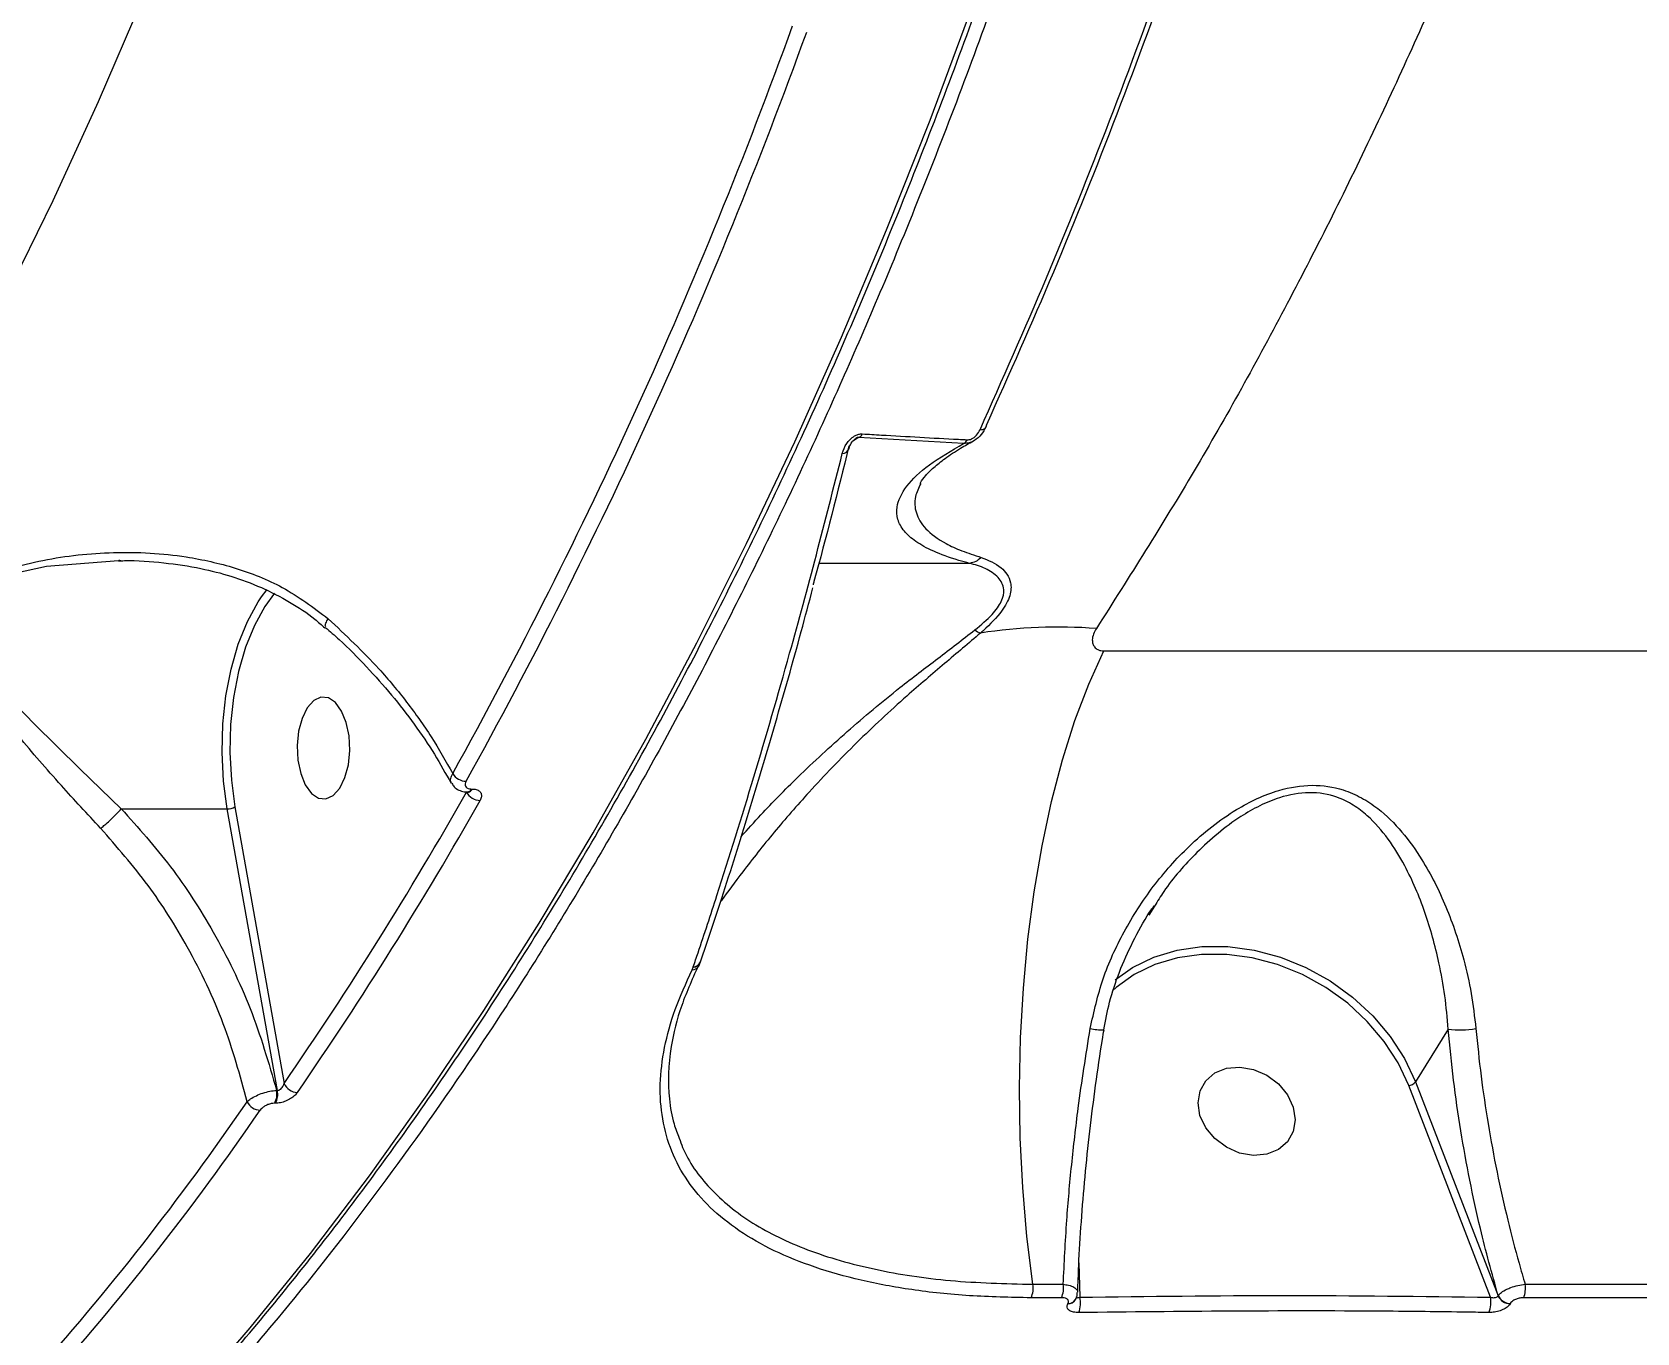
# Model space of a CAD drawing. Header units: millimetres. Extents: x -8327 to 9087, y -6583 to 5996.
# Drawn here: x 5837.7 to 5978.9, y -130 to -15.4 of the extents above; entities that cross this region are included whole.
import ezdxf

# ---------------------------------------------------------------- set-up
doc = ezdxf.new("R2010")
doc.units = ezdxf.units.MM
for name, color, linetype in [('DIKOM_ОБЪЕКТ', 7, 'Continuous'), ('DIKOM_РАЗМЕР_ЗОНА', 7, 'Continuous'), ('DIKOM_РАЗМЕР_ОБЪЕКТА', 7, 'Continuous')]:
    doc.layers.add(name, color=color, linetype=linetype)
doc.styles.add('style1', font='arial.ttf', dxfattribs={"width": 0.8})
doc.dimstyles.new('1-50', dxfattribs={"dimtxt": 300, "dimasz": 200, "dimexe": 100, "dimexo": 0, "dimgap": 100, "dimtad": 1, "dimtxsty": 'style1', "dimcen": 200, "dimclrd": 7, "dimclre": 7, "dimclrt": 7, "dimadec": 1, "dimazin": 2, "dimtfac": 1, "dimtmove": 0, "dimatfit": 2, "dimfxl": 0, "dimlwd": 25, "dimlwe": 18, "dimarcsym": 0})

# ---------------------------------------------------------------- blocks, each defined once
blk = doc.blocks.new('*D9')
at = {"layer": 'Defpoints', "color": 0, "transparency": 16777216}
for p in [(7087.37, 843.9), (-4957.59, 227.93), (7087.37, -4838.64)]:
    blk.add_point(p, dxfattribs=at)
at = {"layer": 'DIKOM_РАЗМЕР_ОБЪЕКТА', "color": 7, "lineweight": 18, "transparency": 16777216}
for p, q in [((7087.37, 843.9), (7087.37, -4938.64)), ((-4957.59, 227.93), (-4957.59, -4938.64))]:
    blk.add_line(p, q, dxfattribs=at)
at = {"layer": 'DIKOM_РАЗМЕР_ОБЪЕКТА', "color": 7, "lineweight": 25, "transparency": 16777216}
blk.add_line((-4757.59, -4838.64), (6887.37, -4838.64), dxfattribs=at)
at = {"layer": 'DIKOM_РАЗМЕР_ОБЪЕКТА', "color": 7, "transparency": 16777216}
for points in [[(-4757.59, -4805.31), (-4757.59, -4871.97), (-4957.59, -4838.64)], [(6887.37, -4805.31), (6887.37, -4871.97), (7087.37, -4838.64)]]:
    blk.add_solid(points, dxfattribs=at)
at = {"layer": 'DIKOM_РАЗМЕР_ОБЪЕКТА', "color": 7, "transparency": 16777216, "insert": (4098.94, -4585.47), "char_height": 300, "attachment_point": 5, "style": 'style1'}
blk.add_mtext('12040', dxfattribs=at)
blk = doc.blocks.new('*D12')
at = {"layer": 'Defpoints', "color": 0, "transparency": 16777216}
for p in [(-6501.58, 227.93), (9087.37, 227.93), (9087.37, -6483.3)]:
    blk.add_point(p, dxfattribs=at)
at = {"layer": 'DIKOM_РАЗМЕР_ЗОНА', "color": 7, "lineweight": 18, "transparency": 16777216}
for p, q in [((-6501.58, 227.93), (-6501.58, -6583.3)), ((9087.37, 227.93), (9087.37, -6583.3))]:
    blk.add_line(p, q, dxfattribs=at)
at = {"layer": 'DIKOM_РАЗМЕР_ЗОНА', "color": 7, "lineweight": 25, "transparency": 16777216}
blk.add_line((-6301.58, -6483.3), (8887.37, -6483.3), dxfattribs=at)
at = {"layer": 'DIKOM_РАЗМЕР_ЗОНА', "color": 7, "transparency": 16777216}
for points in [[(-6301.58, -6449.97), (-6301.58, -6516.64), (-6501.58, -6483.3)], [(8887.37, -6449.97), (8887.37, -6516.64), (9087.37, -6483.3)]]:
    blk.add_solid(points, dxfattribs=at)
at = {"layer": 'DIKOM_РАЗМЕР_ЗОНА', "color": 7, "transparency": 16777216, "insert": (2981.2, -6230.13), "char_height": 300, "attachment_point": 5, "style": 'style1'}
blk.add_mtext('15500', dxfattribs=at)

msp = doc.modelspace()

# ---------------------------------------------------------------- linework, layer by layer
at = {"layer": 'DIKOM_ОБЪЕКТ', "color": 7, "linetype": 'Continuous', "lineweight": 15}
for p, q in [((5910.415, -51.151), (5909.916, -51.461)), ((5919.669, -51.669), (5910.415, -51.151)), ((5920.178, -62.228), (5906.905, -62.228)), ((5857.858, -65.184), (5858.363, -64.517)), ((5931.999, -69.943), (6079.409, -69.943)), ((5875.996, -82.362), (5876.043, -82.362)), ((5876.344, -82.1), (5876.391, -82.1)), ((5845.512, -83.842), (5854.845, -83.842)), ((5859.253, -108.643), (5854.845, -83.842)), ((5855.517, -83.679), (5859.845, -108.031)), ((5936.482, -92.411), (5935.977, -93.216)), ((5896.504, -97.321), (5896.508, -97.31)), ((5895.766, -98.023), (5895.856, -97.799)), ((5895.856, -97.799), (5895.866, -97.769)), ((5932.007, -103.3), (5932.005, -103.303)), ((5962.327, -103.257), (5959.45, -107.893)), ((5859.184, -108.643), (5859.253, -108.643)), ((5966.04, -126.855), (5958.849, -108.213)), ((5959.45, -107.893), (5966.715, -126.724)), ((5859.072, -109.773), (5859.003, -109.773)), ((5929.815, -123.82), (5929.9, -126.855)), ((5925.764, -125.718), (5928.436, -125.718)), ((5969.103, -125.718), (6031.587, -125.718)), ((5928.276, -126.901), (5925.603, -126.901)), ((5929.5, -127.084), (5929.512, -127.064)), ((5966.715, -126.724), (5966.723, -126.71)), ((6031.501, -126.901), (5968.972, -126.901)), ((5928.844, -127.429), (5928.852, -127.414)), ((5967.787, -127.414), (5967.779, -127.429))]:
    msp.add_line(p, q, dxfattribs=at)
at = {"layer": 'DIKOM_ОБЪЕКТ', "color": 7, "linetype": 'Continuous', "lineweight": 15, "flags": 128}
for points in [[(5754.535, -135.854), (5760.221, -132.129), (5765.846, -128.07), (5771.405, -123.68), (5776.892, -118.963), (5782.302, -113.923), (5787.631, -108.564), (5792.873, -102.893), (5798.024, -96.914), (5803.079, -90.633), (5808.031, -84.055), (5812.879, -77.188), (5817.617, -70.036), (5822.24, -62.607), (5826.744, -54.908), (5831.125, -46.946), (5835.379, -38.727), (5839.502, -30.261), (5843.49, -21.555), (5847.34, -12.617)], [(5834.775, -152.685), (5840.425, -147.372), (5845.993, -141.743), (5851.475, -135.802), (5856.865, -129.555), (5862.161, -123.007), (5867.355, -116.163), (5872.445, -109.03), (5877.427, -101.612), (5882.296, -93.918), (5887.048, -85.952), (5891.678, -77.721), (5896.184, -69.233), (5900.561, -60.495), (5904.805, -51.514), (5908.913, -42.298), (5912.883, -32.854), (5916.709, -23.191), (5920.389, -13.316)], [(5921.11, -50.46), (5921.241, -50.454), (5921.36, -50.433), (5921.464, -50.396), (5921.55, -50.344), (5921.617, -50.279), (5921.662, -50.202), (5921.685, -50.115), (5921.685, -50.02)], [(5845.271, -61.993), (5838.926, -62.52), (5836.101, -63.123), (5833.367, -64.068), (5831.53, -65.214), (5831.239, -65.518), (5830.761, -66.375), (5830.7, -66.639), (5830.792, -67.771), (5831.368, -69.036), (5832.224, -70.281), (5834.208, -72.6), (5837.809, -76.322), (5841.896, -80.36), (5845.509, -83.842), (5845.51, -83.843), (5845.51, -83.843)], [(5858.995, -64.86), (5858.151, -66.015), (5857.232, -67.688), (5856.455, -69.614), (5855.839, -71.747), (5855.397, -74.038), (5855.14, -76.433), (5855.074, -78.877), (5855.2, -81.311), (5855.517, -83.679)], [(5854.845, -83.842), (5854.518, -81.4), (5854.388, -78.889), (5854.455, -76.37), (5854.72, -73.9), (5855.176, -71.537), (5855.812, -69.337), (5856.614, -67.35), (5857.562, -65.625), (5857.858, -65.184)], [(5925.764, -125.718), (5925.244, -121.504), (5924.874, -117.192), (5924.656, -112.814), (5924.593, -108.406), (5924.686, -104), (5924.933, -99.633), (5925.332, -95.337), (5925.882, -91.146), (5926.576, -87.092), (5927.41, -83.208), (5928.377, -79.523), (5929.47, -76.067), (5930.681, -72.865), (5931.999, -69.943)], [(5861.305, -80.739), (5861.712, -81.746), (5862.25, -82.489), (5862.873, -82.908), (5863.532, -82.969), (5864.173, -82.667), (5864.745, -82.027), (5865.2, -81.1), (5865.502, -79.961), (5865.627, -78.703), (5865.564, -77.428), (5865.319, -76.239), (5864.911, -75.232), (5864.374, -74.49), (5863.75, -74.071), (5863.091, -74.01), (5862.45, -74.312), (5861.879, -74.952), (5861.424, -75.879), (5861.122, -77.017), (5860.997, -78.275), (5861.06, -79.55), (5861.305, -80.739)], [(5933.002, -98.905), (5934.54, -97.818), (5936.41, -96.91), (5938.461, -96.293), (5940.65, -95.981), (5942.929, -95.981), (5945.247, -96.293), (5947.553, -96.91), (5949.798, -97.818), (5951.933, -98.997), (5953.91, -100.423), (5955.686, -102.063), (5957.223, -103.881), (5958.487, -105.839), (5959.45, -107.893)], [(5958.849, -108.213), (5957.915, -106.222), (5956.69, -104.324), (5955.199, -102.56), (5953.477, -100.97), (5951.559, -99.588), (5949.49, -98.444), (5947.313, -97.563), (5945.076, -96.965), (5942.828, -96.663), (5940.619, -96.663), (5938.496, -96.965), (5936.507, -97.563), (5934.694, -98.444), (5933.098, -99.588), (5932.783, -99.869)], [(5945.186, -114.374), (5943.968, -114.164), (5942.8, -113.655), (5941.777, -112.889), (5940.981, -111.928), (5940.476, -110.85), (5940.305, -109.742), (5940.48, -108.694), (5940.987, -107.791), (5941.785, -107.106), (5942.81, -106.694), (5943.979, -106.589), (5945.197, -106.8), (5946.365, -107.308), (5947.388, -108.074), (5948.184, -109.035), (5948.689, -110.113), (5948.861, -111.221), (5948.686, -112.269), (5948.178, -113.172), (5947.38, -113.858), (5946.355, -114.269), (5945.186, -114.374)]]:
    msp.add_lwpolyline(points, dxfattribs=at)
at = {"layer": 'DIKOM_ОБЪЕКТ', "color": 7, "linetype": 'Continuous', "lineweight": 15}
for centre, radius, start, end in [((5477.959, 139.278), 453.651, 330.98818, 340.13073), ((5478.211, 139.105), 454.709, 330.98865, 340.13011), ((5910.193, -50.588), 0.606, 291.51387, 336.56965), ((5908.963, -51.894), 0.657, 271.97855, 339.9552), ((5919.441, -51.124), 0.591, 292.75931, 337.78488), ((5921.853, -66.462), 2.026, 233.74379, 249.93785), ((5928.028, -113.156), 45.314, 85.78542, 98.71929), ((5875.909, -79.985), 1.437, 211.62286, 268.18353), ((5577.467, 86.513), 342.907, 325.43505, 330.49418), ((5578.106, 86.081), 343.549, 325.43404, 330.49574), ((5877.143, -81.701), 1.412, 208.36864, 268.40008), ((5875.946, -81.936), 0.43, 277.45139, 337.50454), ((5875.998, -81.939), 0.425, 275.58766, 337.70832), ((5854.86, -82.439), 1.403, 269.38503, 297.90515), ((5895.807, -97.054), 0.747, 273.79679, 339.10793), ((5895.825, -97.032), 0.738, 273.1377, 336.60836), ((5895.779, -97.357), 0.666, 268.87987, 329.94004), ((5931.89, -97.662), 5.642, 258.92302, 271.1757), ((5963.333, -94.373), 8.94, 263.53878, 279.20147), ((5857.608, -108.971), 1.61, 330.08944, 11.7418), ((5857.668, -108.969), 1.618, 330.20154, 11.62969), ((5861.064, -107.508), 1.326, 203.2414, 267.67887), ((5958.731, -107.269), 0.952, 277.14552, 319.06582), ((5654.811, 28.814), 244.718, 310.98414, 325.54534), ((5857.796, -109.054), 1.331, 205.97859, 267.47661), ((5655.498, 28.377), 245.265, 310.98449, 325.54531), ((5923.858, -126.06), 1.937, 334.27131, 10.16173), ((5926.499, -126.058), 1.967, 334.62682, 9.94231), ((5966.773, -126.058), 2.355, 339.04135, 8.30402), ((5928.874, -126.689), 0.74, 267.67966, 327.76725), ((5928.882, -126.674), 0.741, 267.68469, 327.80321), ((5927.812, -127.373), 2.151, 337.29563, 13.92498), ((5963.825, -127.31), 2.262, 336.75389, 11.61149), ((5967.805, -126.234), 1.195, 204.23294, 268.77572), ((5967.813, -126.219), 1.195, 204.23462, 268.77684)]:
    msp.add_arc(centre, radius, start, end, dxfattribs=at)
for points, knots in [([(5853.636, 591.157), (5855.664, 588.82), (5861.168, 582.475), (5869.865, 571.175), (5879.599, 557.006), (5888.922, 541.767), (5897.796, 525.551), (5906.177, 508.426), (5914.037, 490.44), (5921.349, 471.605), (5928.113, 451.969), (5934.313, 431.599), (5939.923, 410.594), (5944.912, 389.048), (5949.262, 367.024), (5952.951, 344.552), (5955.986, 321.675), (5958.365, 298.469), (5960.077, 275.043), (5961.112, 251.505), (5961.462, 227.928), (5961.112, 204.351), (5960.077, 180.813), (5958.365, 157.387), (5955.987, 134.181), (5952.95, 111.305), (5949.262, 88.832), (5944.912, 66.808), (5939.923, 45.263), (5934.314, 24.257), (5928.113, 3.888), (5921.349, -15.748), (5914.376, -33.703), (5907.287, -50.081), (5900.167, -64.999), (5892.667, -79.261), (5884.821, -92.802), (5876.702, -105.508), (5868.33, -117.344), (5860.64, -127.227), (5855.664, -132.963), (5853.636, -135.3)], [0, 0, 0, 0, 0.0156535, 0.0424906, 0.0694123, 0.0963772, 0.1233419, 0.1502637, 0.1771008, 0.2039378, 0.2308596, 0.2578243, 0.2847891, 0.3117108, 0.3385479, 0.3653847, 0.392306, 0.4192705, 0.446235, 0.4731564, 0.4999931, 0.5268301, 0.5537517, 0.5807164, 0.607681, 0.6346026, 0.6614395, 0.6882765, 0.7151981, 0.7421628, 0.7691275, 0.7960491, 0.822886, 0.845964, 0.8691648, 0.8923928, 0.9156209, 0.9388217, 0.9615842, 0.9843465, 1, 1, 1, 1]), ([(5931.358, 523.821), (5933.974, 519.707), (5939.208, 511.48), (5946.678, 498.193), (5953.847, 484.23), (5960.904, 469.038), (5967.767, 452.63), (5974.353, 434.977), (5980.477, 416.493), (5986.091, 397.206), (5991.155, 377.162), (5995.506, 357.018), (5999.16, 336.867), (6002.149, 316.8), (6004.56, 296.266), (6006.352, 275.316), (6007.502, 254.014), (6007.992, 232.37), (6007.786, 210.457), (6006.857, 188.241), (6005.197, 166.061), (6002.856, 144.445), (5999.899, 123.552), (5996.393, 103.427), (5992.254, 83.499), (5987.472, 63.844), (5982.055, 44.539), (5976.163, 26.115), (5969.845, 8.601), (5963.153, -7.993), (5955.949, -24.047), (5948.229, -39.465), (5940.043, -54.267), (5934.252, -63.399), (5931.358, -67.964)], [0, 0, 0, 0, 0.0283334, 0.0566671, 0.0852827, 0.1138981, 0.1455322, 0.1771903, 0.208824, 0.24139, 0.2739831, 0.3065486, 0.3371873, 0.367849, 0.3984873, 0.4300098, 0.461558, 0.4930803, 0.525743, 0.5584056, 0.5915374, 0.6246693, 0.6557872, 0.6869297, 0.7180481, 0.7500731, 0.7821242, 0.8141497, 0.8447051, 0.8752823, 0.905838, 0.9372174, 0.9686204, 1, 1, 1, 1]), ([(5791.793, -181.425), (5792.352, -181.186), (5794.848, -180.122), (5799.246, -177.921), (5804.978, -174.816), (5810.662, -171.385), (5816.296, -167.659), (5821.874, -163.633), (5827.393, -159.312), (5832.849, -154.7), (5838.237, -149.799), (5843.553, -144.614), (5848.793, -139.147), (5853.954, -133.405), (5859.03, -127.39), (5864.019, -121.108), (5868.917, -114.564), (5873.719, -107.761), (5878.424, -100.707), (5883.025, -93.405), (5887.522, -85.861), (5891.909, -78.082), (5896.184, -70.073), (5900.344, -61.839), (5904.386, -53.388), (5908.306, -44.726), (5912.101, -35.859), (5915.769, -26.794), (5919.309, -17.537), (5922.715, -8.096), (5925.986, 1.522), (5929.12, 11.31), (5932.114, 21.261), (5934.966, 31.368), (5937.674, 41.621), (5940.235, 52.015), (5942.649, 62.541), (5944.913, 73.191), (5947.025, 83.957), (5948.984, 94.832), (5950.788, 105.806), (5952.438, 116.872), (5953.929, 128.022), (5955.263, 139.246), (5956.437, 150.537), (5957.451, 161.886), (5958.305, 173.285), (5958.996, 184.725), (5959.526, 196.197), (5959.892, 207.693), (5960.081, 217.94), (5960.107, 224.353), (5960.117, 226.927)], [0, 0, 0, 0, 0.0058768, 0.0262675, 0.0466642, 0.0670671, 0.087475, 0.1078876, 0.1283047, 0.1487257, 0.16915, 0.1895772, 0.2100063, 0.2304374, 0.2508696, 0.2713028, 0.2917369, 0.3121714, 0.3326061, 0.3530404, 0.373475, 0.3939091, 0.4143426, 0.434776, 0.4552089, 0.4756412, 0.4960728, 0.5165038, 0.5369346, 0.5573646, 0.577794, 0.5982233, 0.6186517, 0.6390797, 0.6595072, 0.6799343, 0.7003611, 0.7207874, 0.7412133, 0.7616388, 0.7820641, 0.8024892, 0.8229139, 0.8433384, 0.8637627, 0.8841868, 0.9046108, 0.9250346, 0.9454584, 0.9658821, 0.9863058, 1, 1, 1, 1]), ([(5921.11, -50.46), (5923.08, -46.037), (5927.02, -37.193), (5932.57, -23.295), (5937.871, -8.985), (5941.142, 0.932), (5942.778, 5.891)], [0, 0, 0, 0, 0.2491208, 0.4982413, 0.7491197, 1, 1, 1, 1]), ([(5943.326, 6.233), (5941.704, 1.317), (5938.46, -8.514), (5933.182, -22.771), (5927.628, -36.682), (5923.666, -45.574), (5921.685, -50.02)], [0, 0, 0, 0, 0.2491218, 0.4982422, 0.7491216, 1, 1, 1, 1]), ([(5908.986, -52.55), (5909.087, -52.253), (5909.231, -51.83), (5909.661, -51.303), (5910.008, -51.023), (5910.36, -50.866), (5910.594, -50.824), (5910.717, -50.828), (5910.749, -50.829)], [0, 0, 0, 0, 0.4030204, 0.5733566, 0.7451405, 0.8534352, 0.9617097, 1, 1, 1, 1]), ([(5910.749, -50.829), (5911.309, -50.862), (5914.109, -51.026), (5917.192, -51.198), (5919.727, -51.333), (5919.988, -51.347)], [0, 0, 0, 0, 0.1831828, 0.9158916, 1, 1, 1, 1]), ([(5921.685, -50.02), (5921.584, -50.263), (5921.381, -50.749), (5920.828, -51.315), (5920.216, -51.634), (5919.836, -51.658), (5919.669, -51.669)], [0, 0, 0, 0, 0.2829184, 0.5675054, 0.8112635, 1, 1, 1, 1]), ([(5919.988, -51.347), (5920.046, -51.346), (5920.168, -51.343), (5920.38, -51.27), (5920.603, -51.133), (5920.891, -50.863), (5921.021, -50.623), (5921.11, -50.46)], [0, 0, 0, 0, 0.12114414, 0.25243461, 0.41167553, 0.59945603, 1, 1, 1, 1]), ([(5909.572, -51.882), (5908.566, -55.934), (5907.533, -60.095), (5906.436, -64.027), (5906.407, -64.131)], [0, 0, 0, 0, 0.9734623, 1, 1, 1, 1]), ([(5909.586, -52.12), (5909.594, -52.082), (5909.632, -51.904), (5909.771, -51.622), (5909.992, -51.353), (5910.14, -51.237), (5910.219, -51.194), (5910.257, -51.178), (5910.279, -51.17), (5910.295, -51.166), (5910.3, -51.165), (5910.303, -51.165)], [0, 0, 0, 0, 0.1219466, 0.5732302, 0.7869648, 0.885412, 0.9217281, 0.9449235, 0.9623229, 0.9806384, 1, 1, 1, 1]), ([(5910.415, -51.151), (5910.406, -51.15), (5910.389, -51.147), (5910.354, -51.148), (5910.32, -51.155), (5910.283, -51.166), (5910.241, -51.182), (5910.193, -51.206), (5910.173, -51.222), (5910.166, -51.227)], [0, 0, 0, 0, 0.14756862, 0.29988628, 0.45435104, 0.50099326, 0.6673745, 0.88688917, 1, 1, 1, 1]), ([(5920.178, -62.228), (5919.858, -62.142), (5918.624, -61.809), (5916.925, -61.175), (5915.376, -60.31), (5914.344, -59.367), (5913.797, -58.358), (5913.72, -57.041), (5914.5, -55.439), (5916.451, -53.557), (5918.597, -52.298), (5919.669, -51.669)], [0, 0, 0, 0, 0.0310704, 0.1198379, 0.2089528, 0.2979286, 0.3968229, 0.4957426, 0.6636309, 0.8319716, 1, 1, 1, 1]), ([(5915.844, -55.187), (5915.859, -55.153), (5915.928, -54.988), (5916.294, -54.502), (5917.002, -53.791), (5918.036, -52.968), (5919.194, -52.181), (5920.154, -51.656), (5920.545, -51.441)], [0, 0, 0, 0, 0.04988275, 0.24313185, 0.43515887, 0.63597495, 0.85136363, 1, 1, 1, 1]), ([(5895.866, -97.769), (5896.006, -97.354), (5896.706, -95.282), (5898.508, -89.804), (5901.219, -81.1), (5904.126, -71.042), (5906.716, -61.519), (5908.229, -55.54), (5908.986, -52.55)], [0, 0, 0, 0, 0.0299885, 0.1499477, 0.390056, 0.6301649, 0.8150836, 1, 1, 1, 1]), ([(5915.887, -55.193), (5915.706, -55.581), (5915.294, -56.459), (5915.389, -57.795), (5916.188, -59.19), (5917.666, -60.296), (5919.424, -61.131), (5920.621, -61.514), (5921.22, -61.706)], [0, 0, 0, 0, 0.16373155, 0.37114219, 0.57843731, 0.78678815, 0.89341733, 1, 1, 1, 1]), ([(5843.691, -85.561), (5842.522, -84.296), (5839.977, -81.54), (5836.391, -77.408), (5833.408, -73.782), (5831.527, -71.139), (5830.558, -69.37), (5830.086, -68.023), (5830.048, -66.674), (5830.53, -65.688), (5831.46, -64.669), (5833.067, -63.637), (5835.686, -62.649), (5839.642, -61.668), (5844.887, -61.102), (5850.606, -61.414), (5855.588, -62.551), (5859.903, -64.227), (5862.418, -66.122), (5863.726, -67.107)], [0, 0, 0, 0, 0.07901703, 0.17217952, 0.2680569, 0.32872619, 0.36105606, 0.39389742, 0.42232979, 0.45131821, 0.45993928, 0.49898846, 0.54460031, 0.59143526, 0.68761956, 0.78657576, 0.85467217, 0.92444034, 1, 1, 1, 1]), ([(5845.48, -62.002), (5845.424, -61.994), (5845.354, -61.985), (5845.285, -61.992), (5845.271, -61.993)], [0, 0, 0, 0, 0.8079001, 1, 1, 1, 1]), ([(5845.274, -62.007), (5845.444, -62), (5846.772, -61.947), (5849.206, -62.136), (5852.345, -62.595), (5855.224, -63.33), (5857.845, -64.305), (5860.315, -65.585), (5862.186, -66.787), (5863.141, -67.655), (5863.429, -67.916)], [0, 0, 0, 0, 0.02587091, 0.20246595, 0.37163186, 0.5109633, 0.6584626, 0.80240004, 0.94053643, 1, 1, 1, 1]), ([(5921.22, -61.706), (5921.195, -61.729), (5921.049, -61.869), (5920.716, -62.104), (5920.374, -62.184), (5920.187, -62.228)], [0, 0, 0, 0, 0.0844132, 0.4975706, 1, 1, 1, 1]), ([(5921.22, -61.706), (5921.846, -61.955), (5922.721, -62.303), (5923.512, -63.174), (5923.873, -63.957), (5923.846, -65.047), (5923.035, -66.541), (5921.945, -67.662), (5921.241, -68.291), (5921.158, -68.365)], [0, 0, 0, 0, 0.2865138, 0.4002726, 0.5163019, 0.6574649, 0.7993939, 0.976353, 1, 1, 1, 1]), ([(5920.187, -62.228), (5920.186, -62.228), (5920.183, -62.228), (5920.18, -62.228), (5920.178, -62.228), (5920.178, -62.228)], [0, 0, 0, 0, 0.3755105, 0.7898201, 1, 1, 1, 1]), ([(5920.655, -68.096), (5921.196, -67.645), (5922.171, -66.831), (5923.092, -65.563), (5923.319, -64.373), (5922.735, -63.376), (5921.621, -62.638), (5920.661, -62.339), (5920.187, -62.228), (5920.187, -62.228)], [0, 0, 0, 0, 0.1595515, 0.2875279, 0.4150411, 0.5934684, 0.7962119, 0.9997264, 1, 1, 1, 1]), ([(5896.51, -97.327), (5897.135, -95.467), (5898.576, -91.177), (5900.771, -84.168), (5903.103, -76.337), (5904.981, -69.736), (5906.061, -65.668), (5906.404, -64.378)], [0, 0, 0, 0, 0.1807766, 0.4167134, 0.6530256, 0.8899697, 1, 1, 1, 1]), ([(5863.512, -67.827), (5863.49, -67.793), (5863.44, -67.719), (5863.532, -67.463), (5863.649, -67.236), (5863.71, -67.134), (5863.726, -67.107)], [0, 0, 0, 0, 0.3249946, 0.7216792, 0.9288565, 1, 1, 1, 1]), ([(5863.726, -67.107), (5865.264, -68.554), (5867.768, -70.911), (5870.685, -74.453), (5872.896, -77.536), (5874.082, -79.658), (5874.686, -80.738)], [0, 0, 0, 0, 0.342208, 0.5572617, 0.7746096, 1, 1, 1, 1]), ([(5863.472, -67.865), (5863.882, -68.222), (5865.159, -69.333), (5867.117, -71.326), (5869.337, -73.818), (5871.337, -76.4), (5873.106, -79), (5874.07, -80.743), (5874.541, -81.594)], [0, 0, 0, 0, 0.086327, 0.2685965, 0.4523139, 0.6371346, 0.8225967, 1, 1, 1, 1]), ([(5921.158, -68.365), (5920.106, -69.257), (5917.975, -71.064), (5914.237, -74.246), (5910.177, -78.025), (5906.265, -82.096), (5902.899, -85.973), (5900.371, -89.165), (5898.834, -91.225), (5898.298, -91.996), (5898.268, -92.041)], [0, 0, 0, 0, 0.1210405, 0.2452206, 0.4151868, 0.5901022, 0.7323003, 0.8783006, 0.9929919, 1, 1, 1, 1]), ([(5900.087, -86.277), (5900.653, -85.648), (5902.17, -83.96), (5905.277, -80.809), (5909.368, -77.026), (5913.545, -73.525), (5917.406, -70.601), (5919.573, -68.93), (5920.655, -68.096)], [0, 0, 0, 0, 0.10428554, 0.27982668, 0.49217523, 0.70459792, 0.85250719, 1, 1, 1, 1]), ([(5931.358, -67.964), (5931.263, -68.128), (5931.067, -68.467), (5930.973, -68.929), (5931.024, -69.312), (5931.181, -69.609), (5931.424, -69.811), (5931.712, -69.925), (5931.907, -69.937), (5931.999, -69.943)], [0, 0, 0, 0, 0.1943926, 0.4037056, 0.5538932, 0.6909815, 0.8350397, 0.921871, 1, 1, 1, 1]), ([(5874.583, -81.567), (5874.58, -81.563), (5874.49, -81.466), (5874.495, -81.177), (5874.623, -80.885), (5874.686, -80.738)], [0, 0, 0, 0, 0.0192873, 0.5094683, 1, 1, 1, 1]), ([(5874.614, -81.58), (5874.675, -81.695), (5874.815, -81.958), (5875.217, -82.213), (5875.627, -82.357), (5875.901, -82.345), (5876.001, -82.34)], [0, 0, 0, 0, 0.2287067, 0.5240451, 0.824898, 1, 1, 1, 1]), ([(5875.864, -81.421), (5875.83, -81.497), (5875.764, -81.65), (5875.798, -81.853), (5875.929, -82.007), (5876.125, -82.088), (5876.281, -82.097), (5876.344, -82.1)], [0, 0, 0, 0, 0.2142801, 0.4284523, 0.6428152, 0.8576339, 1, 1, 1, 1]), ([(5930.806, -103.199), (5931.138, -101.723), (5931.802, -98.769), (5933.741, -94.566), (5936.267, -90.624), (5938.964, -87.585), (5941.487, -85.384), (5943.502, -83.978), (5945.495, -82.909), (5947.723, -82.055), (5950.372, -81.622), (5952.842, -82.013), (5954.719, -82.84), (5956.497, -84.031), (5958.311, -85.83), (5960.338, -88.689), (5962.224, -92.408), (5963.571, -96.453), (5964.399, -100.091), (5964.642, -102.163), (5964.763, -103.199)], [0, 0, 0, 0, 0.0727741, 0.14562659, 0.22208614, 0.2985163, 0.34092793, 0.38329325, 0.41648428, 0.44960812, 0.49864563, 0.54778948, 0.58084585, 0.61396561, 0.67108323, 0.72831858, 0.81320368, 0.89807612, 0.94904912, 1, 1, 1, 1]), ([(5876.04, -82.363), (5876.064, -82.364), (5876.12, -82.366), (5876.12, -82.367), (5876.12, -82.368)], [0, 0, 0, 0, 0.4410876, 1, 1, 1, 1]), ([(5876.391, -82.1), (5876.483, -82.105), (5876.715, -82.117), (5877.007, -82.239), (5877.205, -82.468), (5877.254, -82.772), (5877.154, -82.999), (5877.104, -83.113)], [0, 0, 0, 0, 0.1408243, 0.3552615, 0.5700331, 0.7849691, 1, 1, 1, 1]), ([(5962.327, -103.257), (5962.243, -102.265), (5962.072, -100.268), (5961.431, -96.782), (5960.341, -92.865), (5958.803, -89.257), (5957.082, -86.444), (5955.551, -84.677), (5953.995, -83.487), (5952.362, -82.668), (5950.138, -82.271), (5947.731, -82.708), (5945.709, -83.548), (5943.882, -84.601), (5942.02, -85.983), (5939.699, -88.142), (5937.781, -90.266), (5936.742, -91.982), (5936.482, -92.411)], [0, 0, 0, 0, 0.0645458, 0.1299291, 0.2367181, 0.3463063, 0.4171822, 0.4894324, 0.5290351, 0.56961, 0.627581, 0.6854748, 0.7251263, 0.7659244, 0.8184575, 0.871766, 0.9679422, 1, 1, 1, 1]), ([(5843.691, -85.561), (5843.738, -85.524), (5843.877, -85.417), (5844.185, -85.16), (5844.623, -84.763), (5845.114, -84.281), (5845.378, -83.989), (5845.51, -83.843)], [0, 0, 0, 0, 0.0873172, 0.253689, 0.5024431, 0.7512377, 1, 1, 1, 1]), ([(5845.51, -83.843), (5845.51, -83.842), (5845.511, -83.842), (5845.512, -83.842), (5845.512, -83.842), (5845.512, -83.842)], [0, 0, 0, 0, 0.412978, 0.8346073, 1, 1, 1, 1]), ([(5845.512, -83.842), (5846.999, -85.506), (5850.008, -88.874), (5853.823, -94.824), (5857.097, -101.441), (5858.482, -106.22), (5859.184, -108.643)], [0, 0, 0, 0, 0.2328917, 0.4712986, 0.7319758, 1, 1, 1, 1]), ([(5856.6, -109.636), (5855.966, -107.336), (5854.68, -102.668), (5851.612, -96.269), (5847.97, -90.45), (5845.128, -87.203), (5843.691, -85.561)], [0, 0, 0, 0, 0.2625639, 0.5326598, 0.7636443, 1, 1, 1, 1]), ([(5932.006, -103.301), (5932.16, -102.491), (5932.489, -100.765), (5933.355, -98.173), (5934.544, -95.525), (5935.593, -93.575), (5936.311, -92.57), (5936.447, -92.38)], [0, 0, 0, 0, 0.20782021, 0.44270949, 0.68748684, 0.94091103, 1, 1, 1, 1]), ([(5896.409, -97.437), (5895.846, -98.688), (5894.71, -101.209), (5893.706, -105.257), (5893.589, -108.721), (5894.034, -111.337), (5894.466, -112.428), (5894.628, -112.838)], [0, 0, 0, 0, 0.2204696, 0.4441647, 0.748689, 0.9055098, 1, 1, 1, 1]), ([(5896.355, -97.69), (5896.365, -97.67), (5896.426, -97.55), (5896.466, -97.425), (5896.5, -97.321)], [0, 0, 0, 0, 0.1674709, 1, 1, 1, 1]), ([(5925.603, -126.901), (5923.775, -126.866), (5920.121, -126.797), (5915.121, -126.255), (5910.57, -125.41), (5906.517, -124.262), (5902.915, -122.809), (5899.828, -121.045), (5897.273, -118.989), (5895.277, -116.654), (5893.881, -114.045), (5893.076, -111.19), (5892.864, -108.134), (5893.259, -104.899), (5894.171, -101.535), (5895.235, -99.192), (5895.766, -98.023)], [0, 0, 0, 0, 0.0751069, 0.150215, 0.2212814, 0.2925777, 0.3636444, 0.4347704, 0.5061245, 0.5772485, 0.6483396, 0.7196587, 0.7907514, 0.8604284, 0.9303185, 1, 1, 1, 1]), ([(5928.436, -125.718), (5928.526, -123.85), (5928.691, -120.411), (5929.16, -115.193), (5929.802, -109.545), (5930.436, -105.535), (5930.806, -103.199)], [0, 0, 0, 0, 0.2580783, 0.4750062, 0.6940736, 1, 1, 1, 1]), ([(5929.716, -126.411), (5929.741, -125.631), (5929.806, -123.602), (5930.018, -120.204), (5930.342, -116.254), (5930.761, -112.236), (5931.277, -108.194), (5931.704, -105.207), (5931.981, -103.588), (5932.029, -103.306)], [0, 0, 0, 0, 0.1062879, 0.2766351, 0.4479569, 0.6198924, 0.7920139, 0.9638163, 1, 1, 1, 1]), ([(5966.723, -126.71), (5966.181, -124.756), (5965.256, -121.426), (5964.203, -116.547), (5963.411, -112.177), (5962.765, -107.731), (5962.473, -104.748), (5962.327, -103.257)], [0, 0, 0, 0, 0.25905306, 0.44162556, 0.62419552, 0.812098, 1, 1, 1, 1]), ([(5964.763, -103.199), (5964.905, -104.592), (5965.19, -107.379), (5965.82, -111.613), (5966.602, -115.859), (5967.522, -119.969), (5968.376, -123.249), (5968.922, -125.102), (5969.103, -125.718)], [0, 0, 0, 0, 0.182797, 0.3655926, 0.5537483, 0.7419007, 0.9141886, 1, 1, 1, 1]), ([(5856.6, -109.636), (5856.693, -109.554), (5856.902, -109.37), (5857.384, -109.1), (5857.978, -108.864), (5858.61, -108.694), (5858.993, -108.66), (5859.184, -108.643)], [0, 0, 0, 0, 0.1700526, 0.3808515, 0.5867875, 0.7931252, 1, 1, 1, 1]), ([(5859.253, -108.643), (5859.293, -108.639), (5859.341, -108.634), (5859.441, -108.594), (5859.555, -108.522), (5859.688, -108.375), (5859.79, -108.205), (5859.828, -108.086), (5859.845, -108.031)], [0, 0, 0, 0, 0.144236, 0.1753485, 0.3623151, 0.5708143, 0.8046682, 1, 1, 1, 1]), ([(5859.003, -109.773), (5858.907, -109.779), (5858.714, -109.792), (5858.4, -109.891), (5858.11, -110.036), (5857.878, -110.209), (5857.781, -110.329), (5857.737, -110.383)], [0, 0, 0, 0, 0.2039779, 0.4079397, 0.6134119, 0.8264483, 1, 1, 1, 1]), ([(5861.01, -108.833), (5860.943, -108.917), (5860.794, -109.104), (5860.435, -109.37), (5859.99, -109.594), (5859.511, -109.744), (5859.218, -109.763), (5859.072, -109.773)], [0, 0, 0, 0, 0.1742212, 0.3896542, 0.5957875, 0.7979834, 1, 1, 1, 1]), ([(5894.628, -112.838), (5894.724, -113.113), (5895.285, -114.732), (5896.771, -116.761), (5899.025, -118.895), (5901.71, -120.807), (5904.977, -122.399), (5908.758, -123.651), (5912.838, -124.661), (5918.388, -125.525), (5923.306, -125.654), (5925.764, -125.718)], [0, 0, 0, 0, 0.03283, 0.193183, 0.2757592, 0.3583389, 0.5186747, 0.6012347, 0.6838007, 0.8419026, 1, 1, 1, 1]), ([(5928.436, -125.718), (5928.599, -125.74), (5928.962, -125.787), (5929.333, -125.935), (5929.591, -126.134), (5929.714, -126.288), (5929.686, -126.397), (5929.683, -126.408)], [0, 0, 0, 0, 0.2329007, 0.5198459, 0.6851768, 0.9672827, 1, 1, 1, 1]), ([(5966.723, -126.71), (5966.808, -126.618), (5966.986, -126.423), (5967.41, -126.18), (5967.91, -125.971), (5968.469, -125.801), (5968.891, -125.746), (5969.103, -125.718)], [0, 0, 0, 0, 0.20442539, 0.43013626, 0.56345037, 0.78022103, 1, 1, 1, 1]), ([(5928.852, -127.414), (5928.857, -127.405), (5928.895, -127.337), (5928.921, -127.212), (5928.857, -127.081), (5928.723, -126.98), (5928.539, -126.913), (5928.357, -126.905), (5928.276, -126.901)], [0, 0, 0, 0, 0.0340183, 0.2523003, 0.4705732, 0.5979358, 0.8193787, 1, 1, 1, 1]), ([(5929.51, -127.067), (5929.587, -126.919), (5929.691, -126.721), (5929.676, -126.498), (5929.673, -126.442)], [0, 0, 0, 0, 0.7476793, 1, 1, 1, 1]), ([(5929.567, -126.807), (5929.567, -126.824), (5929.568, -126.869), (5929.635, -126.9), (5929.748, -126.901), (5929.849, -126.871), (5929.9, -126.855)], [0, 0, 0, 0, 0.1697811, 0.4338602, 0.7123166, 1, 1, 1, 1]), ([(5929.9, -126.855), (5935.907, -126.779), (5947.922, -126.628), (5960, -126.779), (5966.04, -126.855)], [0, 0, 0, 0, 0.4999186, 1, 1, 1, 1]), ([(5966.04, -126.855), (5966.103, -126.871), (5966.225, -126.901), (5966.411, -126.901), (5966.569, -126.862), (5966.672, -126.797), (5966.703, -126.745), (5966.715, -126.724)], [0, 0, 0, 0, 0.2317915, 0.4562106, 0.6693336, 0.8722428, 1, 1, 1, 1]), ([(5968.972, -126.901), (5968.97, -126.901), (5968.865, -126.901), (5968.646, -126.921), (5968.368, -126.997), (5968.118, -127.107), (5967.91, -127.243), (5967.827, -127.359), (5967.787, -127.414)], [0, 0, 0, 0, 0.00432877, 0.21961467, 0.4354131, 0.56815303, 0.79372203, 1, 1, 1, 1]), ([(5929.797, -128.203), (5929.641, -128.197), (5929.33, -128.184), (5928.983, -128.052), (5928.783, -127.852), (5928.749, -127.63), (5928.818, -127.485), (5928.844, -127.429)], [0, 0, 0, 0, 0.2182523, 0.4368078, 0.6530308, 0.8657355, 1, 1, 1, 1]), ([(5965.903, -128.203), (5965.279, -128.193), (5962.157, -128.143), (5950.092, -127.996), (5938.702, -128.112), (5929.797, -128.203)], [0, 0, 0, 0, 0.0517118, 0.2585568, 1, 1, 1, 1]), ([(5967.779, -127.429), (5967.741, -127.485), (5967.644, -127.63), (5967.352, -127.851), (5966.915, -128.052), (5966.404, -128.184), (5966.07, -128.197), (5965.903, -128.203)], [0, 0, 0, 0, 0.1342063, 0.347004, 0.5631957, 0.7817497, 1, 1, 1, 1])]:
    msp.add_open_spline(points, degree=3, knots=knots, dxfattribs=at)

# ---------------------------------------------------------------- dimensions: what is measured, and where the dimension line sits
at = {"layer": 'DIKOM_РАЗМЕР_ЗОНА'}
dim = msp.add_linear_dim(base=(9087.366, -6483.303), p1=(-6501.585, 227.929), p2=(9087.366, 227.928), text='15500', dimstyle='1-50', dxfattribs=at)
dim.commit()
dim.dimension.update_dxf_attribs({"geometry": '*D12', "text_midpoint": (2981.198, -6483.303), "dimtype": 160})
at = {"layer": 'DIKOM_РАЗМЕР_ОБЪЕКТА'}
dim = msp.add_linear_dim(base=(7087.366, -4838.641), p1=(-4957.594, 227.929), p2=(7087.366, 843.902), text='12040', dimstyle='1-50', dxfattribs=at)
dim.commit()
dim.dimension.update_dxf_attribs({"geometry": '*D9', "text_midpoint": (4098.945, -4838.641), "dimtype": 160})

doc.saveas('drawing.dxf')
